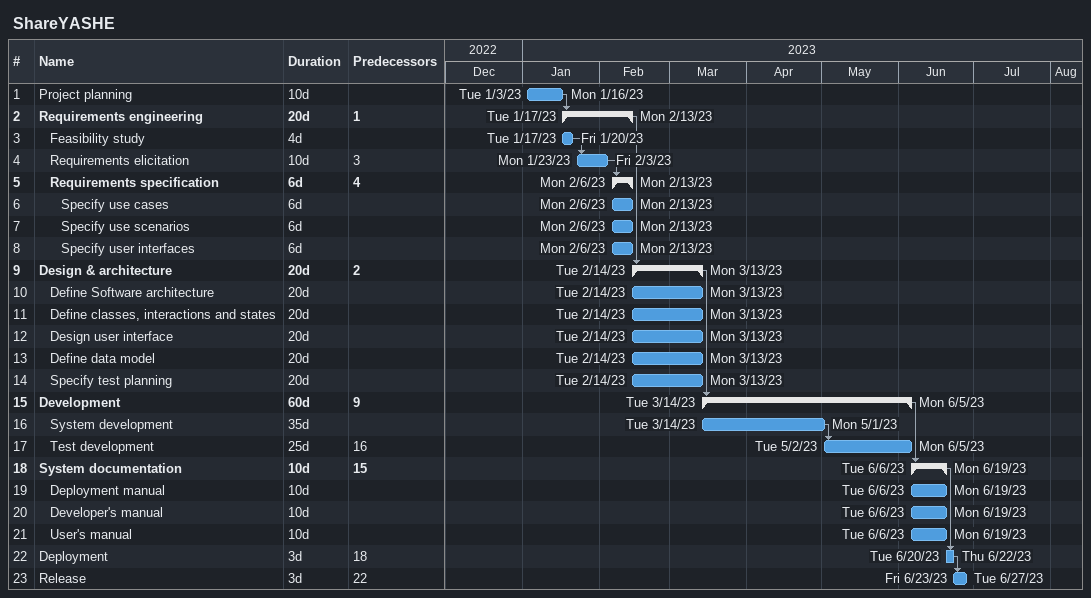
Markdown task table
ShareYASHE

| ID | Level | Task | Duration | Start | Finish | Predecessors |
|---|---|---|---|---|---|---|
| 1 | 1 | Project planning | 10d | 2023-01-03 | 2023-01-16 |  |
| 2 | 1 | **Requirements engineering** | 20d | 2023-01-17 | 2023-02-13 | 1 |
| 3 | 2 | Feasibility study | 4d | 2023-01-17 | 2023-01-20 |  |
| 4 | 2 | Requirements elicitation | 10d | 2023-01-23 | 2023-02-03 | 3 |
| 5 | 2 | **Requirements specification** | 6d | 2023-02-06 | 2023-02-13 | 4 |
| 6 | 3 | Specify use cases | 6d | 2023-02-06 | 2023-02-13 |  |
| 7 | 3 | Specify use scenarios | 6d | 2023-02-06 | 2023-02-13 |  |
| 8 | 3 | Specify user interfaces | 6d | 2023-02-06 | 2023-02-13 |  |
| 9 | 1 | **Design & architecture** | 20d | 2023-02-14 | 2023-03-13 | 2 |
| 10 | 2 | Define Software architecture | 20d | 2023-02-14 | 2023-03-13 |  |
| 11 | 2 | Define classes, interactions and states | 20d | 2023-02-14 | 2023-03-13 |  |
| 12 | 2 | Design user interface | 20d | 2023-02-14 | 2023-03-13 |  |
| 13 | 2 | Define data model | 20d | 2023-02-14 | 2023-03-13 |  |
| 14 | 2 | Specify test planning | 20d | 2023-02-14 | 2023-03-13 |  |
| 15 | 1 | **Development** | 60d | 2023-03-14 | 2023-06-05 | 9 |
| 16 | 2 | System development | 35d | 2023-03-14 | 2023-05-01 |  |
| 17 | 2 | Test development | 25d | 2023-05-02 | 2023-06-05 | 16 |
| 18 | 1 | **System documentation** | 10d | 2023-06-06 | 2023-06-19 | 15 |
| 19 | 2 | Deployment manual | 10d | 2023-06-06 | 2023-06-19 |  |
| 20 | 2 | Developer's manual | 10d | 2023-06-06 | 2023-06-19 |  |
| 21 | 2 | User's manual | 10d | 2023-06-06 | 2023-06-19 |  |
| 22 | 1 | Deployment | 3d | 2023-06-20 | 2023-06-22 | 18 |
| 23 | 1 | Release | 3d | 2023-06-23 | 2023-06-27 | 22 |
